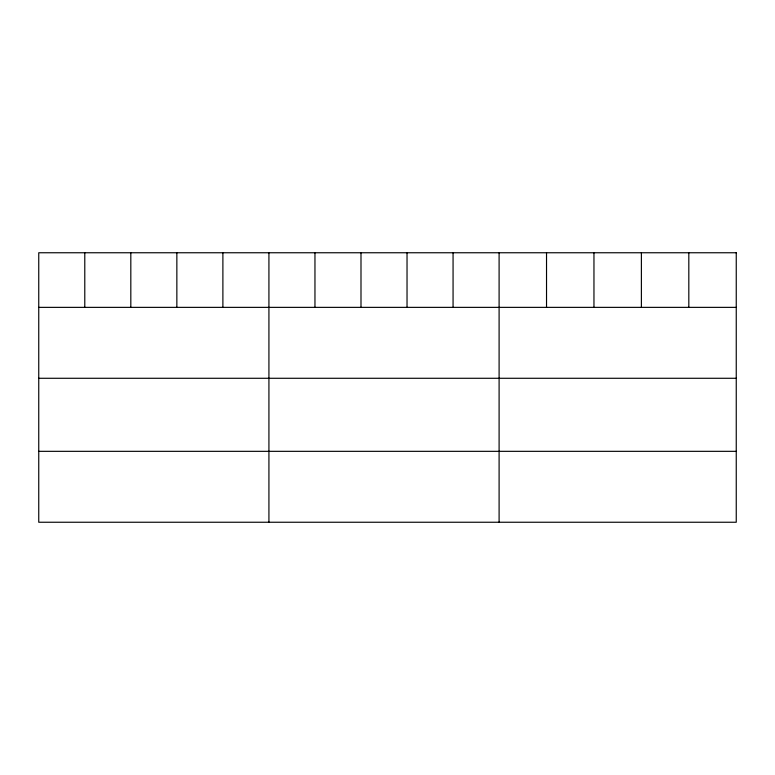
<?xml version="1.0" encoding="UTF-8"?>
<svg xmlns="http://www.w3.org/2000/svg" width="775" height="775" viewBox="0 0 775 775"><rect width="100%" height="100%" fill="white"/><g stroke="black" fill="none" stroke-linecap="round" stroke-linejoin="round"><path stroke-width="1.16" d="M38.75 307.365L736.25 307.365M38.75 378.278L736.25 378.278M38.75 451.331L736.25 451.331M688.82 252.757L688.82 307.365M641.39 252.757L641.39 307.365M593.96 252.757L593.96 307.365M546.53 252.757L546.53 307.365M499.1 252.757L499.1 522.243M453.065 252.757L453.065 307.365M407.03 252.757L407.03 307.365M360.995 252.757L360.995 307.365M314.96 252.757L314.96 307.365M268.925 252.757L268.925 522.243M222.89 252.757L222.89 307.365M176.855 252.757L176.855 307.365M130.82 252.757L130.82 307.365M84.785 252.757L84.785 307.365M736.25 252.757L38.75 252.757L38.75 522.243L736.25 522.243L736.25 252.757"/></g></svg>
